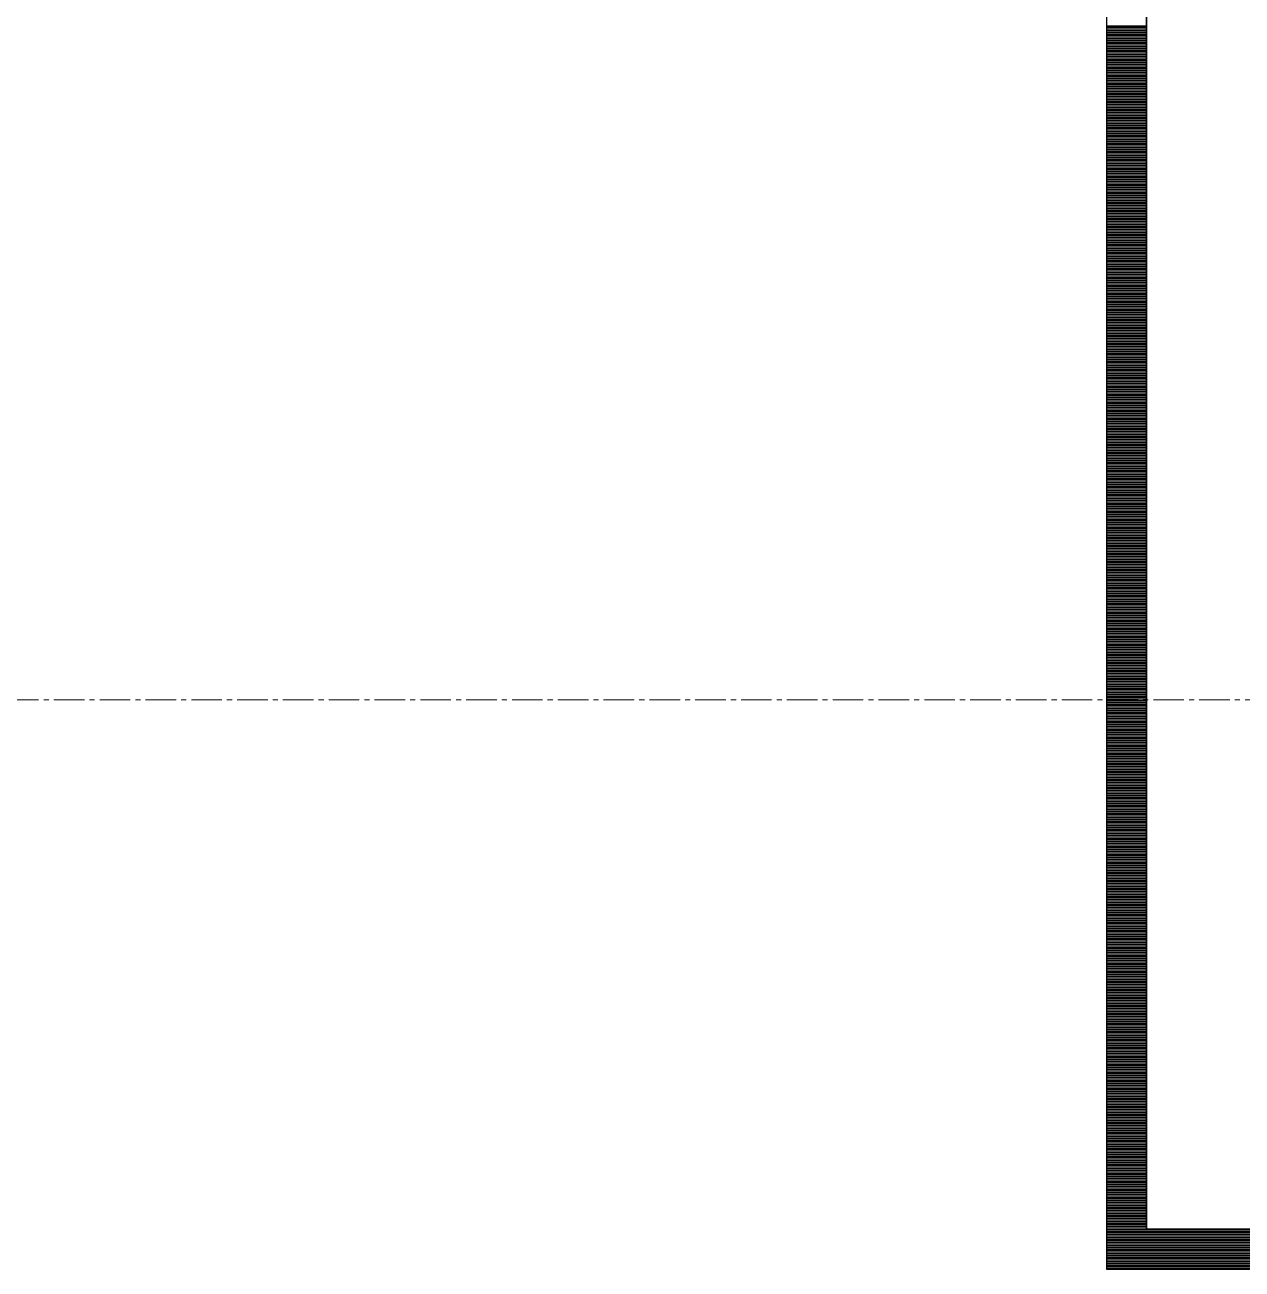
# Model space of a CAD drawing. Header units: millimetres. Extents: x -231292 to 573618, y -153144 to 564035.
# Drawn here: x 7874 to 8633, y 186211 to 186988 of the extents above; entities that cross this region are included whole.
import ezdxf

# ---------------------------------------------------------------- set-up
doc = ezdxf.new("R2010")
doc.units = ezdxf.units.MM
doc.linetypes.add('CENTER2', pattern=[28.575, 19.05, -3.175, 3.175, -3.175])
doc.layers.get('0').update_dxf_attribs({"color": 250})
for name, color, linetype, lineweight in [('АР_Тонкая', 250, 'Continuous', 5), ('АР_Штриховка', 250, 'Continuous', 0), ('РД_Оси_100', 250, 'Continuous', 0)]:
    doc.layers.add(name, color=color, linetype=linetype, lineweight=lineweight)

# ---------------------------------------------------------------- blocks, each defined once
blk = doc.blocks.new('оси_рен')
at = {"layer": 'РД_Оси_100', "color": 251, "linetype": 'CENTER2', "true_color": 0x636466}
blk.add_line((1189697.958, 135913.25), (1225207.916, 135913.25), dxfattribs=at)

msp = doc.modelspace()

# ---------------------------------------------------------------- linework, layer by layer
at = {"layer": 'АР_Тонкая', "color": 18, "linetype": 'Continuous', "lineweight": 25, "true_color": 0x000000}
for p, q in [((8548.243, 187666.253), (8548.243, 186211.253)), ((8573.243, 187666.253), (8573.243, 186236.253)), ((8573.243, 186236.253), (8573.243, 187666.253)), ((8573.243, 186236.253), (16803.243, 186236.253)), ((16803.243, 186236.253), (8573.243, 186236.253)), ((8548.243, 186211.253), (16803.243, 186211.253))]:
    msp.add_line(p, q, dxfattribs=at)
at = {"layer": 'АР_Штриховка', "color": 18, "linetype": 'Continuous', "lineweight": 25, "true_color": 0x000000}
for p, q in [((8548.243, 186987.002), (8573.243, 186987.002)), ((8548.243, 186986.002), (8573.243, 186986.002)), ((8548.243, 186985.002), (8573.243, 186985.002)), ((8548.243, 186984.002), (8573.243, 186984.002)), ((8548.243, 186983.002), (8573.243, 186983.002)), ((8548.243, 186982.002), (8573.243, 186982.002)), ((8548.243, 186981.002), (8573.243, 186981.002)), ((8548.243, 186980.002), (8573.243, 186980.002)), ((8548.243, 186979.002), (8573.243, 186979.002)), ((8548.243, 186978.002), (8573.243, 186978.002)), ((8548.243, 186977.002), (8573.243, 186977.002)), ((8548.243, 186976.002), (8573.243, 186976.002)), ((8548.243, 186975.002), (8573.243, 186975.002)), ((8548.243, 186974.002), (8573.243, 186974.002)), ((8548.243, 186973.002), (8573.243, 186973.002)), ((8548.243, 186972.002), (8573.243, 186972.002)), ((8548.243, 186971.002), (8573.243, 186971.002)), ((8548.243, 186970.002), (8573.243, 186970.002)), ((8548.243, 186969.002), (8573.243, 186969.002)), ((8548.243, 186968.002), (8573.243, 186968.002)), ((8548.243, 186967.002), (8573.243, 186967.002)), ((8548.243, 186966.002), (8573.243, 186966.002)), ((8548.243, 186965.002), (8573.243, 186965.002)), ((8548.243, 186964.002), (8573.243, 186964.002)), ((8548.243, 186963.002), (8573.243, 186963.002)), ((8548.243, 186962.002), (8573.243, 186962.002)), ((8548.243, 186961.002), (8573.243, 186961.002)), ((8548.243, 186960.002), (8573.243, 186960.002)), ((8548.243, 186959.002), (8573.243, 186959.002)), ((8548.243, 186958.002), (8573.243, 186958.002)), ((8548.243, 186957.002), (8573.243, 186957.002)), ((8548.243, 186956.002), (8573.243, 186956.002)), ((8548.243, 186955.002), (8573.243, 186955.002)), ((8548.243, 186954.002), (8573.243, 186954.002)), ((8548.243, 186953.002), (8573.243, 186953.002)), ((8548.243, 186952.002), (8573.243, 186952.002)), ((8548.243, 186951.002), (8573.243, 186951.002)), ((8548.243, 186950.002), (8573.243, 186950.002)), ((8548.243, 186949.002), (8573.243, 186949.002)), ((8548.243, 186948.002), (8573.243, 186948.002)), ((8548.243, 186947.002), (8573.243, 186947.002)), ((8548.243, 186946.002), (8573.243, 186946.002)), ((8548.243, 186945.002), (8573.243, 186945.002)), ((8548.243, 186944.002), (8573.243, 186944.002)), ((8548.243, 186943.002), (8573.243, 186943.002)), ((8548.243, 186942.002), (8573.243, 186942.002)), ((8548.243, 186941.002), (8573.243, 186941.002)), ((8548.243, 186940.002), (8573.243, 186940.002)), ((8548.243, 186939.002), (8573.243, 186939.002)), ((8548.243, 186938.002), (8573.243, 186938.002)), ((8548.243, 186937.002), (8573.243, 186937.002)), ((8548.243, 186936.002), (8573.243, 186936.002)), ((8548.243, 186935.002), (8573.243, 186935.002)), ((8548.243, 186934.002), (8573.243, 186934.002)), ((8548.243, 186933.002), (8573.243, 186933.002)), ((8548.243, 186932.002), (8573.243, 186932.002)), ((8548.243, 186931.002), (8573.243, 186931.002)), ((8548.243, 186930.002), (8573.243, 186930.002)), ((8548.243, 186929.002), (8573.243, 186929.002)), ((8548.243, 186928.002), (8573.243, 186928.002)), ((8548.243, 186927.002), (8573.243, 186927.002)), ((8548.243, 186926.002), (8573.243, 186926.002)), ((8548.243, 186925.002), (8573.243, 186925.002)), ((8548.243, 186924.002), (8573.243, 186924.002)), ((8548.243, 186923.002), (8573.243, 186923.002)), ((8548.243, 186922.002), (8573.243, 186922.002)), ((8548.243, 186921.002), (8573.243, 186921.002)), ((8548.243, 186920.002), (8573.243, 186920.002)), ((8548.243, 186919.002), (8573.243, 186919.002)), ((8548.243, 186918.002), (8573.243, 186918.002)), ((8548.243, 186917.002), (8573.243, 186917.002)), ((8548.243, 186916.002), (8573.243, 186916.002)), ((8548.243, 186915.002), (8573.243, 186915.002)), ((8548.243, 186914.002), (8573.243, 186914.002)), ((8548.243, 186913.002), (8573.243, 186913.002)), ((8548.243, 186912.002), (8573.243, 186912.002)), ((8548.243, 186911.002), (8573.243, 186911.002)), ((8548.243, 186910.002), (8573.243, 186910.002)), ((8548.243, 186909.002), (8573.243, 186909.002)), ((8548.243, 186908.002), (8573.243, 186908.002)), ((8548.243, 186907.002), (8573.243, 186907.002)), ((8548.243, 186906.002), (8573.243, 186906.002)), ((8548.243, 186905.002), (8573.243, 186905.002)), ((8548.243, 186904.002), (8573.243, 186904.002)), ((8548.243, 186903.002), (8573.243, 186903.002)), ((8548.243, 186902.002), (8573.243, 186902.002)), ((8548.243, 186901.002), (8573.243, 186901.002)), ((8548.243, 186900.002), (8573.243, 186900.002)), ((8548.243, 186899.002), (8573.243, 186899.002)), ((8548.243, 186898.002), (8573.243, 186898.002)), ((8548.243, 186897.002), (8573.243, 186897.002)), ((8548.243, 186896.002), (8573.243, 186896.002)), ((8548.243, 186895.002), (8573.243, 186895.002)), ((8548.243, 186894.002), (8573.243, 186894.002)), ((8548.243, 186893.002), (8573.243, 186893.002)), ((8548.243, 186892.002), (8573.243, 186892.002)), ((8548.243, 186891.002), (8573.243, 186891.002)), ((8548.243, 186890.002), (8573.243, 186890.002)), ((8548.243, 186889.002), (8573.243, 186889.002)), ((8548.243, 186888.002), (8573.243, 186888.002)), ((8548.243, 186887.002), (8573.243, 186887.002)), ((8548.243, 186886.002), (8573.243, 186886.002)), ((8548.243, 186885.002), (8573.243, 186885.002)), ((8548.243, 186884.002), (8573.243, 186884.002)), ((8548.243, 186883.002), (8573.243, 186883.002)), ((8548.243, 186882.002), (8573.243, 186882.002)), ((8548.243, 186881.002), (8573.243, 186881.002)), ((8548.243, 186880.002), (8573.243, 186880.002)), ((8548.243, 186879.002), (8573.243, 186879.002)), ((8548.243, 186878.002), (8573.243, 186878.002)), ((8548.243, 186877.002), (8573.243, 186877.002)), ((8548.243, 186876.002), (8573.243, 186876.002)), ((8548.243, 186875.002), (8573.243, 186875.002)), ((8548.243, 186874.002), (8573.243, 186874.002)), ((8548.243, 186873.002), (8573.243, 186873.002)), ((8548.243, 186872.002), (8573.243, 186872.002)), ((8548.243, 186871.002), (8573.243, 186871.002)), ((8548.243, 186870.002), (8573.243, 186870.002)), ((8548.243, 186869.002), (8573.243, 186869.002)), ((8548.243, 186868.002), (8573.243, 186868.002)), ((8548.243, 186867.002), (8573.243, 186867.002)), ((8548.243, 186866.002), (8573.243, 186866.002)), ((8548.243, 186865.002), (8573.243, 186865.002)), ((8548.243, 186864.002), (8573.243, 186864.002)), ((8548.243, 186863.002), (8573.243, 186863.002)), ((8548.243, 186862.002), (8573.243, 186862.002)), ((8548.243, 186861.002), (8573.243, 186861.002)), ((8548.243, 186860.002), (8573.243, 186860.002)), ((8548.243, 186859.002), (8573.243, 186859.002)), ((8548.243, 186858.002), (8573.243, 186858.002)), ((8548.243, 186857.002), (8573.243, 186857.002)), ((8548.243, 186856.002), (8573.243, 186856.002)), ((8548.243, 186855.002), (8573.243, 186855.002)), ((8548.243, 186854.002), (8573.243, 186854.002)), ((8548.243, 186853.002), (8573.243, 186853.002)), ((8548.243, 186852.002), (8573.243, 186852.002)), ((8548.243, 186851.002), (8573.243, 186851.002)), ((8548.243, 186850.002), (8573.243, 186850.002)), ((8548.243, 186849.002), (8573.243, 186849.002)), ((8548.243, 186848.002), (8573.243, 186848.002)), ((8548.243, 186847.002), (8573.243, 186847.002)), ((8548.243, 186846.002), (8573.243, 186846.002)), ((8548.243, 186845.002), (8573.243, 186845.002)), ((8548.243, 186844.002), (8573.243, 186844.002)), ((8548.243, 186843.002), (8573.243, 186843.002)), ((8548.243, 186842.002), (8573.243, 186842.002)), ((8548.243, 186841.002), (8573.243, 186841.002)), ((8548.243, 186840.002), (8573.243, 186840.002)), ((8548.243, 186839.002), (8573.243, 186839.002)), ((8548.243, 186838.002), (8573.243, 186838.002)), ((8548.243, 186837.002), (8573.243, 186837.002)), ((8548.243, 186836.002), (8573.243, 186836.002)), ((8548.243, 186835.002), (8573.243, 186835.002)), ((8548.243, 186834.002), (8573.243, 186834.002)), ((8548.243, 186833.002), (8573.243, 186833.002)), ((8548.243, 186832.002), (8573.243, 186832.002)), ((8548.243, 186831.002), (8573.243, 186831.002)), ((8548.243, 186830.002), (8573.243, 186830.002)), ((8548.243, 186829.002), (8573.243, 186829.002)), ((8548.243, 186828.002), (8573.243, 186828.002)), ((8548.243, 186827.002), (8573.243, 186827.002)), ((8548.243, 186826.002), (8573.243, 186826.002)), ((8548.243, 186825.002), (8573.243, 186825.002)), ((8548.243, 186824.002), (8573.243, 186824.002)), ((8548.243, 186823.002), (8573.243, 186823.002)), ((8548.243, 186822.002), (8573.243, 186822.002)), ((8548.243, 186821.002), (8573.243, 186821.002)), ((8548.243, 186820.002), (8573.243, 186820.002)), ((8548.243, 186819.002), (8573.243, 186819.002)), ((8548.243, 186818.002), (8573.243, 186818.002)), ((8548.243, 186817.002), (8573.243, 186817.002)), ((8548.243, 186816.002), (8573.243, 186816.002)), ((8548.243, 186815.002), (8573.243, 186815.002)), ((8548.243, 186814.002), (8573.243, 186814.002)), ((8548.243, 186813.002), (8573.243, 186813.002)), ((8548.243, 186812.002), (8573.243, 186812.002)), ((8548.243, 186811.002), (8573.243, 186811.002)), ((8548.243, 186810.002), (8573.243, 186810.002)), ((8548.243, 186809.002), (8573.243, 186809.002)), ((8548.243, 186808.002), (8573.243, 186808.002)), ((8548.243, 186807.002), (8573.243, 186807.002)), ((8548.243, 186806.002), (8573.243, 186806.002)), ((8548.243, 186805.002), (8573.243, 186805.002)), ((8548.243, 186804.002), (8573.243, 186804.002)), ((8548.243, 186803.002), (8573.243, 186803.002)), ((8548.243, 186802.002), (8573.243, 186802.002)), ((8548.243, 186801.002), (8573.243, 186801.002)), ((8548.243, 186800.002), (8573.243, 186800.002)), ((8548.243, 186799.002), (8573.243, 186799.002)), ((8548.243, 186798.002), (8573.243, 186798.002)), ((8548.243, 186797.002), (8573.243, 186797.002)), ((8548.243, 186796.002), (8573.243, 186796.002)), ((8548.243, 186795.002), (8573.243, 186795.002)), ((8548.243, 186794.002), (8573.243, 186794.002)), ((8548.243, 186793.002), (8573.243, 186793.002)), ((8548.243, 186792.002), (8573.243, 186792.002)), ((8548.243, 186791.002), (8573.243, 186791.002)), ((8548.243, 186790.002), (8573.243, 186790.002)), ((8548.243, 186789.002), (8573.243, 186789.002)), ((8548.243, 186788.002), (8573.243, 186788.002)), ((8548.243, 186787.002), (8573.243, 186787.002)), ((8548.243, 186786.002), (8573.243, 186786.002)), ((8548.243, 186785.002), (8573.243, 186785.002)), ((8548.243, 186784.002), (8573.243, 186784.002)), ((8548.243, 186783.002), (8573.243, 186783.002)), ((8548.243, 186782.002), (8573.243, 186782.002)), ((8548.243, 186781.002), (8573.243, 186781.002)), ((8548.243, 186780.002), (8573.243, 186780.002)), ((8548.243, 186779.002), (8573.243, 186779.002)), ((8548.243, 186778.002), (8573.243, 186778.002)), ((8548.243, 186777.002), (8573.243, 186777.002)), ((8548.243, 186776.002), (8573.243, 186776.002)), ((8548.243, 186775.002), (8573.243, 186775.002)), ((8548.243, 186774.002), (8573.243, 186774.002)), ((8548.243, 186773.002), (8573.243, 186773.002)), ((8548.243, 186772.002), (8573.243, 186772.002)), ((8548.243, 186771.002), (8573.243, 186771.002)), ((8548.243, 186770.002), (8573.243, 186770.002)), ((8548.243, 186769.002), (8573.243, 186769.002)), ((8548.243, 186768.002), (8573.243, 186768.002)), ((8548.243, 186767.002), (8573.243, 186767.002)), ((8548.243, 186766.002), (8573.243, 186766.002)), ((8548.243, 186765.002), (8573.243, 186765.002)), ((8548.243, 186764.002), (8573.243, 186764.002)), ((8548.243, 186763.002), (8573.243, 186763.002)), ((8548.243, 186762.002), (8573.243, 186762.002)), ((8548.243, 186761.002), (8573.243, 186761.002)), ((8548.243, 186760.002), (8573.243, 186760.002)), ((8548.243, 186759.002), (8573.243, 186759.002)), ((8548.243, 186758.002), (8573.243, 186758.002)), ((8548.243, 186757.002), (8573.243, 186757.002)), ((8548.243, 186756.002), (8573.243, 186756.002)), ((8548.243, 186755.002), (8573.243, 186755.002)), ((8548.243, 186754.002), (8573.243, 186754.002)), ((8548.243, 186753.002), (8573.243, 186753.002)), ((8548.243, 186752.002), (8573.243, 186752.002)), ((8548.243, 186751.002), (8573.243, 186751.002)), ((8548.243, 186750.002), (8573.243, 186750.002)), ((8548.243, 186749.002), (8573.243, 186749.002)), ((8548.243, 186748.002), (8573.243, 186748.002)), ((8548.243, 186747.002), (8573.243, 186747.002)), ((8548.243, 186746.002), (8573.243, 186746.002)), ((8548.243, 186745.002), (8573.243, 186745.002)), ((8548.243, 186744.002), (8573.243, 186744.002)), ((8548.243, 186743.002), (8573.243, 186743.002)), ((8548.243, 186742.002), (8573.243, 186742.002)), ((8548.243, 186741.002), (8573.243, 186741.002)), ((8548.243, 186740.002), (8573.243, 186740.002)), ((8548.243, 186739.002), (8573.243, 186739.002)), ((8548.243, 186738.002), (8573.243, 186738.002)), ((8548.243, 186737.002), (8573.243, 186737.002)), ((8548.243, 186736.002), (8573.243, 186736.002)), ((8548.243, 186735.002), (8573.243, 186735.002)), ((8548.243, 186734.002), (8573.243, 186734.002)), ((8548.243, 186733.002), (8573.243, 186733.002)), ((8548.243, 186732.002), (8573.243, 186732.002)), ((8548.243, 186731.002), (8573.243, 186731.002)), ((8548.243, 186730.002), (8573.243, 186730.002)), ((8548.243, 186729.002), (8573.243, 186729.002)), ((8548.243, 186728.002), (8573.243, 186728.002)), ((8548.243, 186727.002), (8573.243, 186727.002)), ((8548.243, 186726.002), (8573.243, 186726.002)), ((8548.243, 186725.002), (8573.243, 186725.002)), ((8548.243, 186724.002), (8573.243, 186724.002)), ((8548.243, 186723.002), (8573.243, 186723.002)), ((8548.243, 186722.002), (8573.243, 186722.002)), ((8548.243, 186721.002), (8573.243, 186721.002)), ((8548.243, 186720.002), (8573.243, 186720.002)), ((8548.243, 186719.002), (8573.243, 186719.002)), ((8548.243, 186718.002), (8573.243, 186718.002)), ((8548.243, 186717.002), (8573.243, 186717.002)), ((8548.243, 186716.002), (8573.243, 186716.002)), ((8548.243, 186715.002), (8573.243, 186715.002)), ((8548.243, 186714.002), (8573.243, 186714.002)), ((8548.243, 186713.002), (8573.243, 186713.002)), ((8548.243, 186712.002), (8573.243, 186712.002)), ((8548.243, 186711.002), (8573.243, 186711.002)), ((8548.243, 186710.002), (8573.243, 186710.002)), ((8548.243, 186709.002), (8573.243, 186709.002)), ((8548.243, 186708.002), (8573.243, 186708.002)), ((8548.243, 186707.002), (8573.243, 186707.002)), ((8548.243, 186706.002), (8573.243, 186706.002)), ((8548.243, 186705.002), (8573.243, 186705.002)), ((8548.243, 186704.002), (8573.243, 186704.002)), ((8548.243, 186703.002), (8573.243, 186703.002)), ((8548.243, 186702.002), (8573.243, 186702.002)), ((8548.243, 186701.002), (8573.243, 186701.002)), ((8548.243, 186700.002), (8573.243, 186700.002)), ((8548.243, 186699.002), (8573.243, 186699.002)), ((8548.243, 186698.002), (8573.243, 186698.002)), ((8548.243, 186697.002), (8573.243, 186697.002)), ((8548.243, 186696.002), (8573.243, 186696.002)), ((8548.243, 186695.002), (8573.243, 186695.002)), ((8548.243, 186694.002), (8573.243, 186694.002)), ((8548.243, 186693.002), (8573.243, 186693.002)), ((8548.243, 186692.002), (8573.243, 186692.002)), ((8548.243, 186691.002), (8573.243, 186691.002)), ((8548.243, 186690.002), (8573.243, 186690.002)), ((8548.243, 186689.002), (8573.243, 186689.002)), ((8548.243, 186688.002), (8573.243, 186688.002)), ((8548.243, 186687.002), (8573.243, 186687.002)), ((8548.243, 186686.002), (8573.243, 186686.002)), ((8548.243, 186685.002), (8573.243, 186685.002)), ((8548.243, 186684.002), (8573.243, 186684.002)), ((8548.243, 186683.002), (8573.243, 186683.002)), ((8548.243, 186682.002), (8573.243, 186682.002)), ((8548.243, 186681.002), (8573.243, 186681.002)), ((8548.243, 186680.002), (8573.243, 186680.002)), ((8548.243, 186679.002), (8573.243, 186679.002)), ((8548.243, 186678.002), (8573.243, 186678.002)), ((8548.243, 186677.002), (8573.243, 186677.002)), ((8548.243, 186676.002), (8573.243, 186676.002)), ((8548.243, 186675.002), (8573.243, 186675.002)), ((8548.243, 186674.002), (8573.243, 186674.002)), ((8548.243, 186673.002), (8573.243, 186673.002)), ((8548.243, 186672.002), (8573.243, 186672.002)), ((8548.243, 186671.002), (8573.243, 186671.002)), ((8548.243, 186670.002), (8573.243, 186670.002)), ((8548.243, 186669.002), (8573.243, 186669.002)), ((8548.243, 186668.002), (8573.243, 186668.002)), ((8548.243, 186667.002), (8573.243, 186667.002)), ((8548.243, 186666.002), (8573.243, 186666.002)), ((8548.243, 186665.002), (8573.243, 186665.002)), ((8548.243, 186664.002), (8573.243, 186664.002)), ((8548.243, 186663.002), (8573.243, 186663.002)), ((8548.243, 186662.002), (8573.243, 186662.002)), ((8548.243, 186661.002), (8573.243, 186661.002)), ((8548.243, 186660.002), (8573.243, 186660.002)), ((8548.243, 186659.002), (8573.243, 186659.002)), ((8548.243, 186658.002), (8573.243, 186658.002)), ((8548.243, 186657.002), (8573.243, 186657.002)), ((8548.243, 186656.002), (8573.243, 186656.002)), ((8548.243, 186655.002), (8573.243, 186655.002)), ((8548.243, 186654.002), (8573.243, 186654.002)), ((8548.243, 186653.002), (8573.243, 186653.002)), ((8548.243, 186652.002), (8573.243, 186652.002)), ((8548.243, 186651.002), (8573.243, 186651.002)), ((8548.243, 186650.002), (8573.243, 186650.002)), ((8548.243, 186649.002), (8573.243, 186649.002)), ((8548.243, 186648.002), (8573.243, 186648.002)), ((8548.243, 186647.002), (8573.243, 186647.002)), ((8548.243, 186646.002), (8573.243, 186646.002)), ((8548.243, 186645.002), (8573.243, 186645.002)), ((8548.243, 186644.002), (8573.243, 186644.002)), ((8548.243, 186643.002), (8573.243, 186643.002)), ((8548.243, 186642.002), (8573.243, 186642.002)), ((8548.243, 186641.002), (8573.243, 186641.002)), ((8548.243, 186640.002), (8573.243, 186640.002)), ((8548.243, 186639.002), (8573.243, 186639.002)), ((8548.243, 186638.002), (8573.243, 186638.002)), ((8548.243, 186637.002), (8573.243, 186637.002)), ((8548.243, 186636.002), (8573.243, 186636.002)), ((8548.243, 186635.002), (8573.243, 186635.002)), ((8548.243, 186634.002), (8573.243, 186634.002)), ((8548.243, 186633.002), (8573.243, 186633.002)), ((8548.243, 186632.002), (8573.243, 186632.002)), ((8548.243, 186631.002), (8573.243, 186631.002)), ((8548.243, 186630.002), (8573.243, 186630.002)), ((8548.243, 186629.002), (8573.243, 186629.002)), ((8548.243, 186628.002), (8573.243, 186628.002)), ((8548.243, 186627.002), (8573.243, 186627.002)), ((8548.243, 186626.002), (8573.243, 186626.002)), ((8548.243, 186625.002), (8573.243, 186625.002)), ((8548.243, 186624.002), (8573.243, 186624.002)), ((8548.243, 186623.002), (8573.243, 186623.002)), ((8548.243, 186622.002), (8573.243, 186622.002)), ((8548.243, 186621.002), (8573.243, 186621.002)), ((8548.243, 186620.002), (8573.243, 186620.002)), ((8548.243, 186619.002), (8573.243, 186619.002)), ((8548.243, 186618.002), (8573.243, 186618.002)), ((8548.243, 186617.002), (8573.243, 186617.002)), ((8548.243, 186616.002), (8573.243, 186616.002)), ((8548.243, 186615.002), (8573.243, 186615.002)), ((8548.243, 186614.002), (8573.243, 186614.002)), ((8548.243, 186613.002), (8573.243, 186613.002)), ((8548.243, 186612.002), (8573.243, 186612.002)), ((8548.243, 186611.002), (8573.243, 186611.002)), ((8548.243, 186610.002), (8573.243, 186610.002)), ((8548.243, 186609.002), (8573.243, 186609.002)), ((8548.243, 186608.002), (8573.243, 186608.002)), ((8548.243, 186607.002), (8573.243, 186607.002)), ((8548.243, 186606.002), (8573.243, 186606.002)), ((8548.243, 186605.002), (8573.243, 186605.002)), ((8548.243, 186604.002), (8573.243, 186604.002)), ((8548.243, 186603.002), (8573.243, 186603.002)), ((8548.243, 186602.002), (8573.243, 186602.002)), ((8548.243, 186601.002), (8573.243, 186601.002)), ((8548.243, 186600.002), (8573.243, 186600.002)), ((8548.243, 186599.002), (8573.243, 186599.002)), ((8548.243, 186598.002), (8573.243, 186598.002)), ((8548.243, 186597.002), (8573.243, 186597.002)), ((8548.243, 186596.002), (8573.243, 186596.002)), ((8548.243, 186595.002), (8573.243, 186595.002)), ((8548.243, 186594.002), (8573.243, 186594.002)), ((8548.243, 186593.002), (8573.243, 186593.002)), ((8548.243, 186592.002), (8573.243, 186592.002)), ((8548.243, 186591.002), (8573.243, 186591.002)), ((8548.243, 186590.002), (8573.243, 186590.002)), ((8548.243, 186589.002), (8573.243, 186589.002)), ((8548.243, 186588.002), (8573.243, 186588.002)), ((8548.243, 186587.002), (8573.243, 186587.002)), ((8548.243, 186586.002), (8573.243, 186586.002)), ((8548.243, 186585.002), (8573.243, 186585.002)), ((8548.243, 186584.002), (8573.243, 186584.002)), ((8548.243, 186583.002), (8573.243, 186583.002)), ((8548.243, 186582.002), (8573.243, 186582.002)), ((8548.243, 186581.002), (8573.243, 186581.002)), ((8548.243, 186580.002), (8573.243, 186580.002)), ((8548.243, 186579.002), (8573.243, 186579.002)), ((8548.243, 186578.002), (8573.243, 186578.002)), ((8548.243, 186577.002), (8573.243, 186577.002)), ((8548.243, 186576.002), (8573.243, 186576.002)), ((8548.243, 186575.002), (8573.243, 186575.002)), ((8548.243, 186574.002), (8573.243, 186574.002)), ((8548.243, 186573.002), (8573.243, 186573.002)), ((8548.243, 186572.002), (8573.243, 186572.002)), ((8548.243, 186571.002), (8573.243, 186571.002)), ((8548.243, 186570.002), (8573.243, 186570.002)), ((8548.243, 186569.002), (8573.243, 186569.002)), ((8548.243, 186568.002), (8573.243, 186568.002)), ((8548.243, 186567.002), (8573.243, 186567.002)), ((8548.243, 186566.002), (8573.243, 186566.002)), ((8548.243, 186565.002), (8573.243, 186565.002)), ((8548.243, 186564.002), (8573.243, 186564.002)), ((8548.243, 186563.002), (8573.243, 186563.002)), ((8548.243, 186562.002), (8573.243, 186562.002)), ((8548.243, 186561.002), (8573.243, 186561.002)), ((8548.243, 186560.002), (8573.243, 186560.002)), ((8548.243, 186559.002), (8573.243, 186559.002)), ((8548.243, 186558.002), (8573.243, 186558.002)), ((8548.243, 186557.002), (8573.243, 186557.002)), ((8548.243, 186556.002), (8573.243, 186556.002)), ((8548.243, 186555.002), (8573.243, 186555.002)), ((8548.243, 186554.002), (8573.243, 186554.002)), ((8548.243, 186553.002), (8573.243, 186553.002)), ((8548.243, 186552.002), (8573.243, 186552.002)), ((8548.243, 186551.002), (8573.243, 186551.002)), ((8548.243, 186550.002), (8573.243, 186550.002)), ((8548.243, 186549.002), (8573.243, 186549.002)), ((8548.243, 186548.002), (8573.243, 186548.002)), ((8548.243, 186547.002), (8573.243, 186547.002)), ((8548.243, 186546.002), (8573.243, 186546.002)), ((8548.243, 186545.002), (8573.243, 186545.002)), ((8548.243, 186544.002), (8573.243, 186544.002)), ((8548.243, 186543.002), (8573.243, 186543.002)), ((8548.243, 186542.002), (8573.243, 186542.002)), ((8548.243, 186541.002), (8573.243, 186541.002)), ((8548.243, 186540.002), (8573.243, 186540.002)), ((8548.243, 186539.002), (8573.243, 186539.002)), ((8548.243, 186538.002), (8573.243, 186538.002)), ((8548.243, 186537.002), (8573.243, 186537.002)), ((8548.243, 186536.002), (8573.243, 186536.002)), ((8548.243, 186535.002), (8573.243, 186535.002)), ((8548.243, 186534.002), (8573.243, 186534.002)), ((8548.243, 186533.002), (8573.243, 186533.002)), ((8548.243, 186532.002), (8573.243, 186532.002)), ((8548.243, 186531.002), (8573.243, 186531.002)), ((8548.243, 186530.002), (8573.243, 186530.002)), ((8548.243, 186529.002), (8573.243, 186529.002)), ((8548.243, 186528.002), (8573.243, 186528.002)), ((8548.243, 186527.002), (8573.243, 186527.002)), ((8548.243, 186526.002), (8573.243, 186526.002)), ((8548.243, 186525.002), (8573.243, 186525.002)), ((8548.243, 186524.002), (8573.243, 186524.002)), ((8548.243, 186523.002), (8573.243, 186523.002)), ((8548.243, 186522.002), (8573.243, 186522.002)), ((8548.243, 186521.002), (8573.243, 186521.002)), ((8548.243, 186520.002), (8573.243, 186520.002)), ((8548.243, 186519.002), (8573.243, 186519.002)), ((8548.243, 186518.002), (8573.243, 186518.002)), ((8548.243, 186517.002), (8573.243, 186517.002)), ((8548.243, 186516.002), (8573.243, 186516.002)), ((8548.243, 186515.002), (8573.243, 186515.002)), ((8548.243, 186514.002), (8573.243, 186514.002)), ((8548.243, 186513.002), (8573.243, 186513.002)), ((8548.243, 186512.002), (8573.243, 186512.002)), ((8548.243, 186511.002), (8573.243, 186511.002)), ((8548.243, 186510.002), (8573.243, 186510.002)), ((8548.243, 186509.002), (8573.243, 186509.002)), ((8548.243, 186508.002), (8573.243, 186508.002)), ((8548.243, 186507.002), (8573.243, 186507.002)), ((8548.243, 186506.002), (8573.243, 186506.002)), ((8548.243, 186505.002), (8573.243, 186505.002)), ((8548.243, 186504.002), (8573.243, 186504.002)), ((8548.243, 186503.002), (8573.243, 186503.002)), ((8548.243, 186502.002), (8573.243, 186502.002)), ((8548.243, 186501.002), (8573.243, 186501.002)), ((8548.243, 186500.002), (8573.243, 186500.002)), ((8548.243, 186499.002), (8573.243, 186499.002)), ((8548.243, 186498.002), (8573.243, 186498.002)), ((8548.243, 186497.002), (8573.243, 186497.002)), ((8548.243, 186496.002), (8573.243, 186496.002)), ((8548.243, 186495.002), (8573.243, 186495.002)), ((8548.243, 186494.002), (8573.243, 186494.002)), ((8548.243, 186493.002), (8573.243, 186493.002)), ((8548.243, 186492.002), (8573.243, 186492.002)), ((8548.243, 186491.002), (8573.243, 186491.002)), ((8548.243, 186490.002), (8573.243, 186490.002)), ((8548.243, 186489.002), (8573.243, 186489.002)), ((8548.243, 186488.002), (8573.243, 186488.002)), ((8548.243, 186487.002), (8573.243, 186487.002)), ((8548.243, 186486.002), (8573.243, 186486.002)), ((8548.243, 186485.002), (8573.243, 186485.002)), ((8548.243, 186484.002), (8573.243, 186484.002)), ((8548.243, 186483.002), (8573.243, 186483.002)), ((8548.243, 186482.002), (8573.243, 186482.002)), ((8548.243, 186481.002), (8573.243, 186481.002)), ((8548.243, 186480.002), (8573.243, 186480.002)), ((8548.243, 186479.002), (8573.243, 186479.002)), ((8548.243, 186478.002), (8573.243, 186478.002)), ((8548.243, 186477.002), (8573.243, 186477.002)), ((8548.243, 186476.002), (8573.243, 186476.002)), ((8548.243, 186475.002), (8573.243, 186475.002)), ((8548.243, 186474.002), (8573.243, 186474.002)), ((8548.243, 186473.002), (8573.243, 186473.002)), ((8548.243, 186472.002), (8573.243, 186472.002)), ((8548.243, 186471.002), (8573.243, 186471.002)), ((8548.243, 186470.002), (8573.243, 186470.002)), ((8548.243, 186469.002), (8573.243, 186469.002)), ((8548.243, 186468.002), (8573.243, 186468.002)), ((8548.243, 186467.002), (8573.243, 186467.002)), ((8548.243, 186466.002), (8573.243, 186466.002)), ((8548.243, 186465.002), (8573.243, 186465.002)), ((8548.243, 186464.002), (8573.243, 186464.002)), ((8548.243, 186463.002), (8573.243, 186463.002)), ((8548.243, 186462.002), (8573.243, 186462.002)), ((8548.243, 186461.002), (8573.243, 186461.002)), ((8548.243, 186460.002), (8573.243, 186460.002)), ((8548.243, 186459.002), (8573.243, 186459.002)), ((8548.243, 186458.002), (8573.243, 186458.002)), ((8548.243, 186457.002), (8573.243, 186457.002)), ((8548.243, 186456.002), (8573.243, 186456.002)), ((8548.243, 186455.002), (8573.243, 186455.002)), ((8548.243, 186454.002), (8573.243, 186454.002)), ((8548.243, 186453.002), (8573.243, 186453.002)), ((8548.243, 186452.002), (8573.243, 186452.002)), ((8548.243, 186451.002), (8573.243, 186451.002)), ((8548.243, 186450.002), (8573.243, 186450.002)), ((8548.243, 186449.002), (8573.243, 186449.002)), ((8548.243, 186448.002), (8573.243, 186448.002)), ((8548.243, 186447.002), (8573.243, 186447.002)), ((8548.243, 186446.002), (8573.243, 186446.002)), ((8548.243, 186445.002), (8573.243, 186445.002)), ((8548.243, 186444.002), (8573.243, 186444.002)), ((8548.243, 186443.002), (8573.243, 186443.002)), ((8548.243, 186442.002), (8573.243, 186442.002)), ((8548.243, 186441.002), (8573.243, 186441.002)), ((8548.243, 186440.002), (8573.243, 186440.002)), ((8548.243, 186439.002), (8573.243, 186439.002)), ((8548.243, 186438.002), (8573.243, 186438.002)), ((8548.243, 186437.002), (8573.243, 186437.002)), ((8548.243, 186436.002), (8573.243, 186436.002)), ((8548.243, 186435.002), (8573.243, 186435.002)), ((8548.243, 186434.002), (8573.243, 186434.002)), ((8548.243, 186433.002), (8573.243, 186433.002)), ((8548.243, 186432.002), (8573.243, 186432.002)), ((8548.243, 186431.002), (8573.243, 186431.002)), ((8548.243, 186430.002), (8573.243, 186430.002)), ((8548.243, 186429.002), (8573.243, 186429.002)), ((8548.243, 186428.002), (8573.243, 186428.002)), ((8548.243, 186427.002), (8573.243, 186427.002)), ((8548.243, 186426.002), (8573.243, 186426.002)), ((8548.243, 186425.002), (8573.243, 186425.002)), ((8548.243, 186424.002), (8573.243, 186424.002)), ((8548.243, 186423.002), (8573.243, 186423.002)), ((8548.243, 186422.002), (8573.243, 186422.002)), ((8548.243, 186421.002), (8573.243, 186421.002)), ((8548.243, 186420.002), (8573.243, 186420.002)), ((8548.243, 186419.002), (8573.243, 186419.002)), ((8548.243, 186418.002), (8573.243, 186418.002)), ((8548.243, 186417.002), (8573.243, 186417.002)), ((8548.243, 186416.002), (8573.243, 186416.002)), ((8548.243, 186415.002), (8573.243, 186415.002)), ((8548.243, 186414.002), (8573.243, 186414.002)), ((8548.243, 186413.002), (8573.243, 186413.002)), ((8548.243, 186412.002), (8573.243, 186412.002)), ((8548.243, 186411.002), (8573.243, 186411.002)), ((8548.243, 186410.002), (8573.243, 186410.002)), ((8548.243, 186409.002), (8573.243, 186409.002)), ((8548.243, 186408.002), (8573.243, 186408.002)), ((8548.243, 186407.002), (8573.243, 186407.002)), ((8548.243, 186406.002), (8573.243, 186406.002)), ((8548.243, 186405.002), (8573.243, 186405.002)), ((8548.243, 186404.002), (8573.243, 186404.002)), ((8548.243, 186403.002), (8573.243, 186403.002)), ((8548.243, 186402.002), (8573.243, 186402.002)), ((8548.243, 186401.002), (8573.243, 186401.002)), ((8548.243, 186400.002), (8573.243, 186400.002)), ((8548.243, 186399.002), (8573.243, 186399.002)), ((8548.243, 186398.002), (8573.243, 186398.002)), ((8548.243, 186397.002), (8573.243, 186397.002)), ((8548.243, 186396.002), (8573.243, 186396.002)), ((8548.243, 186395.002), (8573.243, 186395.002)), ((8548.243, 186394.002), (8573.243, 186394.002)), ((8548.243, 186393.002), (8573.243, 186393.002)), ((8548.243, 186392.002), (8573.243, 186392.002)), ((8548.243, 186391.002), (8573.243, 186391.002)), ((8548.243, 186390.002), (8573.243, 186390.002)), ((8548.243, 186389.002), (8573.243, 186389.002)), ((8548.243, 186388.002), (8573.243, 186388.002)), ((8548.243, 186387.002), (8573.243, 186387.002)), ((8548.243, 186386.002), (8573.243, 186386.002)), ((8548.243, 186385.002), (8573.243, 186385.002)), ((8548.243, 186384.002), (8573.243, 186384.002)), ((8548.243, 186383.002), (8573.243, 186383.002)), ((8548.243, 186382.002), (8573.243, 186382.002)), ((8548.243, 186381.002), (8573.243, 186381.002)), ((8548.243, 186380.002), (8573.243, 186380.002)), ((8548.243, 186379.002), (8573.243, 186379.002)), ((8548.243, 186378.002), (8573.243, 186378.002)), ((8548.243, 186377.002), (8573.243, 186377.002)), ((8548.243, 186376.002), (8573.243, 186376.002)), ((8548.243, 186375.002), (8573.243, 186375.002)), ((8548.243, 186374.002), (8573.243, 186374.002)), ((8548.243, 186373.002), (8573.243, 186373.002)), ((8548.243, 186372.002), (8573.243, 186372.002)), ((8548.243, 186371.002), (8573.243, 186371.002)), ((8548.243, 186370.002), (8573.243, 186370.002)), ((8548.243, 186369.002), (8573.243, 186369.002)), ((8548.243, 186368.002), (8573.243, 186368.002)), ((8548.243, 186367.002), (8573.243, 186367.002)), ((8548.243, 186366.002), (8573.243, 186366.002)), ((8548.243, 186365.002), (8573.243, 186365.002)), ((8548.243, 186364.002), (8573.243, 186364.002)), ((8548.243, 186363.002), (8573.243, 186363.002)), ((8548.243, 186362.002), (8573.243, 186362.002)), ((8548.243, 186361.002), (8573.243, 186361.002)), ((8548.243, 186360.002), (8573.243, 186360.002)), ((8548.243, 186359.002), (8573.243, 186359.002)), ((8548.243, 186358.002), (8573.243, 186358.002)), ((8548.243, 186357.002), (8573.243, 186357.002)), ((8548.243, 186356.002), (8573.243, 186356.002)), ((8548.243, 186355.002), (8573.243, 186355.002)), ((8548.243, 186354.002), (8573.243, 186354.002)), ((8548.243, 186353.002), (8573.243, 186353.002)), ((8548.243, 186352.002), (8573.243, 186352.002)), ((8548.243, 186351.002), (8573.243, 186351.002)), ((8548.243, 186350.002), (8573.243, 186350.002)), ((8548.243, 186349.002), (8573.243, 186349.002)), ((8548.243, 186348.002), (8573.243, 186348.002)), ((8548.243, 186347.002), (8573.243, 186347.002)), ((8548.243, 186346.002), (8573.243, 186346.002)), ((8548.243, 186345.002), (8573.243, 186345.002)), ((8548.243, 186344.002), (8573.243, 186344.002)), ((8548.243, 186343.002), (8573.243, 186343.002)), ((8548.243, 186342.002), (8573.243, 186342.002)), ((8548.243, 186341.002), (8573.243, 186341.002)), ((8548.243, 186340.002), (8573.243, 186340.002)), ((8548.243, 186339.002), (8573.243, 186339.002)), ((8548.243, 186338.002), (8573.243, 186338.002)), ((8548.243, 186337.002), (8573.243, 186337.002)), ((8548.243, 186336.002), (8573.243, 186336.002)), ((8548.243, 186335.002), (8573.243, 186335.002)), ((8548.243, 186334.002), (8573.243, 186334.002)), ((8548.243, 186333.002), (8573.243, 186333.002)), ((8548.243, 186332.002), (8573.243, 186332.002)), ((8548.243, 186331.002), (8573.243, 186331.002)), ((8548.243, 186330.002), (8573.243, 186330.002)), ((8548.243, 186329.002), (8573.243, 186329.002)), ((8548.243, 186328.002), (8573.243, 186328.002)), ((8548.243, 186327.002), (8573.243, 186327.002)), ((8548.243, 186326.002), (8573.243, 186326.002)), ((8548.243, 186325.002), (8573.243, 186325.002)), ((8548.243, 186324.002), (8573.243, 186324.002)), ((8548.243, 186323.002), (8573.243, 186323.002)), ((8548.243, 186322.002), (8573.243, 186322.002)), ((8548.243, 186321.002), (8573.243, 186321.002)), ((8548.243, 186320.002), (8573.243, 186320.002)), ((8548.243, 186319.002), (8573.243, 186319.002)), ((8548.243, 186318.002), (8573.243, 186318.002)), ((8548.243, 186317.002), (8573.243, 186317.002)), ((8548.243, 186316.002), (8573.243, 186316.002)), ((8548.243, 186315.002), (8573.243, 186315.002)), ((8548.243, 186314.002), (8573.243, 186314.002)), ((8548.243, 186313.002), (8573.243, 186313.002)), ((8548.243, 186312.002), (8573.243, 186312.002)), ((8548.243, 186311.002), (8573.243, 186311.002)), ((8548.243, 186310.002), (8573.243, 186310.002)), ((8548.243, 186309.002), (8573.243, 186309.002)), ((8548.243, 186308.002), (8573.243, 186308.002)), ((8548.243, 186307.002), (8573.243, 186307.002)), ((8548.243, 186306.002), (8573.243, 186306.002)), ((8548.243, 186305.002), (8573.243, 186305.002)), ((8548.243, 186304.002), (8573.243, 186304.002)), ((8548.243, 186303.002), (8573.243, 186303.002)), ((8548.243, 186302.002), (8573.243, 186302.002)), ((8548.243, 186301.002), (8573.243, 186301.002)), ((8548.243, 186300.002), (8573.243, 186300.002)), ((8548.243, 186299.002), (8573.243, 186299.002)), ((8548.243, 186298.002), (8573.243, 186298.002)), ((8548.243, 186297.002), (8573.243, 186297.002)), ((8548.243, 186296.002), (8573.243, 186296.002)), ((8548.243, 186295.002), (8573.243, 186295.002)), ((8548.243, 186294.002), (8573.243, 186294.002)), ((8548.243, 186293.002), (8573.243, 186293.002)), ((8548.243, 186292.002), (8573.243, 186292.002)), ((8548.243, 186291.002), (8573.243, 186291.002)), ((8548.243, 186290.002), (8573.243, 186290.002)), ((8548.243, 186289.002), (8573.243, 186289.002)), ((8548.243, 186288.002), (8573.243, 186288.002)), ((8548.243, 186287.002), (8573.243, 186287.002)), ((8548.243, 186286.002), (8573.243, 186286.002)), ((8548.243, 186285.002), (8573.243, 186285.002)), ((8548.243, 186284.002), (8573.243, 186284.002)), ((8548.243, 186283.002), (8573.243, 186283.002)), ((8548.243, 186282.002), (8573.243, 186282.002)), ((8548.243, 186281.002), (8573.243, 186281.002)), ((8548.243, 186280.002), (8573.243, 186280.002)), ((8548.243, 186279.002), (8573.243, 186279.002)), ((8548.243, 186278.002), (8573.243, 186278.002)), ((8548.243, 186277.002), (8573.243, 186277.002)), ((8548.243, 186276.002), (8573.243, 186276.002)), ((8548.243, 186275.002), (8573.243, 186275.002)), ((8548.243, 186274.002), (8573.243, 186274.002)), ((8548.243, 186273.002), (8573.243, 186273.002)), ((8548.243, 186272.002), (8573.243, 186272.002)), ((8548.243, 186271.002), (8573.243, 186271.002)), ((8548.243, 186270.002), (8573.243, 186270.002)), ((8548.243, 186269.002), (8573.243, 186269.002)), ((8548.243, 186268.002), (8573.243, 186268.002)), ((8548.243, 186267.002), (8573.243, 186267.002)), ((8548.243, 186266.002), (8573.243, 186266.002)), ((8548.243, 186265.002), (8573.243, 186265.002)), ((8548.243, 186264.002), (8573.243, 186264.002)), ((8548.243, 186263.002), (8573.243, 186263.002)), ((8548.243, 186262.002), (8573.243, 186262.002)), ((8548.243, 186261.002), (8573.243, 186261.002)), ((8548.243, 186260.002), (8573.243, 186260.002)), ((8548.243, 186259.002), (8573.243, 186259.002)), ((8548.243, 186258.002), (8573.243, 186258.002)), ((8548.243, 186257.002), (8573.243, 186257.002)), ((8548.243, 186256.002), (8573.243, 186256.002)), ((8548.243, 186255.002), (8573.243, 186255.002)), ((8548.243, 186254.002), (8573.243, 186254.002)), ((8548.243, 186253.002), (8573.243, 186253.002)), ((8548.243, 186252.002), (8573.243, 186252.002)), ((8548.243, 186251.002), (8573.243, 186251.002)), ((8548.243, 186250.002), (8573.243, 186250.002)), ((8548.243, 186249.002), (8573.243, 186249.002)), ((8548.243, 186248.002), (8573.243, 186248.002)), ((8548.243, 186247.002), (8573.243, 186247.002)), ((8548.243, 186246.002), (8573.243, 186246.002)), ((8548.243, 186245.002), (8573.243, 186245.002)), ((8548.243, 186244.002), (8573.243, 186244.002)), ((8548.243, 186243.002), (8573.243, 186243.002)), ((8548.243, 186242.002), (8573.243, 186242.002)), ((8548.243, 186241.002), (8573.243, 186241.002)), ((8548.243, 186240.002), (8573.243, 186240.002)), ((8548.243, 186239.002), (8573.243, 186239.002)), ((8548.243, 186238.002), (8573.243, 186238.002)), ((8548.243, 186237.002), (8573.243, 186237.002)), ((8548.243, 186236.002), (8572.992, 186236.002)), ((8548.243, 186235.002), (8571.992, 186235.002)), ((8548.243, 186234.002), (8570.992, 186234.002)), ((8548.243, 186233.002), (8569.992, 186233.002)), ((8548.243, 186232.002), (8568.992, 186232.002)), ((8548.243, 186231.002), (8567.992, 186231.002)), ((8548.243, 186230.002), (8566.992, 186230.002)), ((8566.992, 186230.002), (16803.243, 186230.002)), ((8567.992, 186231.002), (16803.243, 186231.002)), ((8568.992, 186232.002), (16803.243, 186232.002)), ((8569.992, 186233.002), (16803.243, 186233.002)), ((8570.992, 186234.002), (16803.243, 186234.002)), ((8571.992, 186235.002), (16803.243, 186235.002)), ((8572.992, 186236.002), (16803.243, 186236.002)), ((8548.243, 186229.002), (8565.992, 186229.002)), ((8548.243, 186228.002), (8564.992, 186228.002)), ((8548.243, 186227.002), (8563.992, 186227.002)), ((8548.243, 186226.002), (8562.992, 186226.002)), ((8548.243, 186225.002), (8561.992, 186225.002)), ((8548.243, 186224.002), (8560.992, 186224.002)), ((8548.243, 186223.002), (8559.992, 186223.002)), ((8559.992, 186223.002), (16803.243, 186223.002)), ((8560.992, 186224.002), (16803.243, 186224.002)), ((8561.992, 186225.002), (16803.243, 186225.002)), ((8562.992, 186226.002), (16803.243, 186226.002)), ((8563.992, 186227.002), (16803.243, 186227.002)), ((8564.992, 186228.002), (16803.243, 186228.002)), ((8565.992, 186229.002), (16803.243, 186229.002)), ((8548.243, 186222.002), (8558.992, 186222.002)), ((8548.243, 186221.002), (8557.992, 186221.002)), ((8548.243, 186220.002), (8556.992, 186220.002)), ((8548.243, 186219.002), (8555.992, 186219.002)), ((8548.243, 186218.002), (8554.992, 186218.002)), ((8548.243, 186217.002), (8553.992, 186217.002)), ((8548.243, 186216.002), (8552.992, 186216.002)), ((8548.243, 186215.002), (8551.992, 186215.002)), ((8551.992, 186215.002), (16803.243, 186215.002)), ((8552.992, 186216.002), (16803.243, 186216.002)), ((8553.992, 186217.002), (16803.243, 186217.002)), ((8554.992, 186218.002), (16803.243, 186218.002)), ((8555.992, 186219.002), (16803.243, 186219.002)), ((8556.992, 186220.002), (16803.243, 186220.002)), ((8557.992, 186221.002), (16803.243, 186221.002)), ((8558.992, 186222.002), (16803.243, 186222.002)), ((8548.243, 186214.002), (8550.992, 186214.002)), ((8548.243, 186213.002), (8549.992, 186213.002)), ((8548.243, 186212.002), (8548.992, 186212.002)), ((8548.992, 186212.002), (16803.243, 186212.002)), ((8549.992, 186213.002), (16803.243, 186213.002)), ((8550.992, 186214.002), (16803.243, 186214.002))]:
    msp.add_line(p, q, dxfattribs=at)

# ---------------------------------------------------------------- block references
at = {"rotation": 359.999868838025}
msp.add_blockref('оси_рен', (-1186750.035, 50655.808), dxfattribs=at)

doc.saveas('drawing.dxf')
